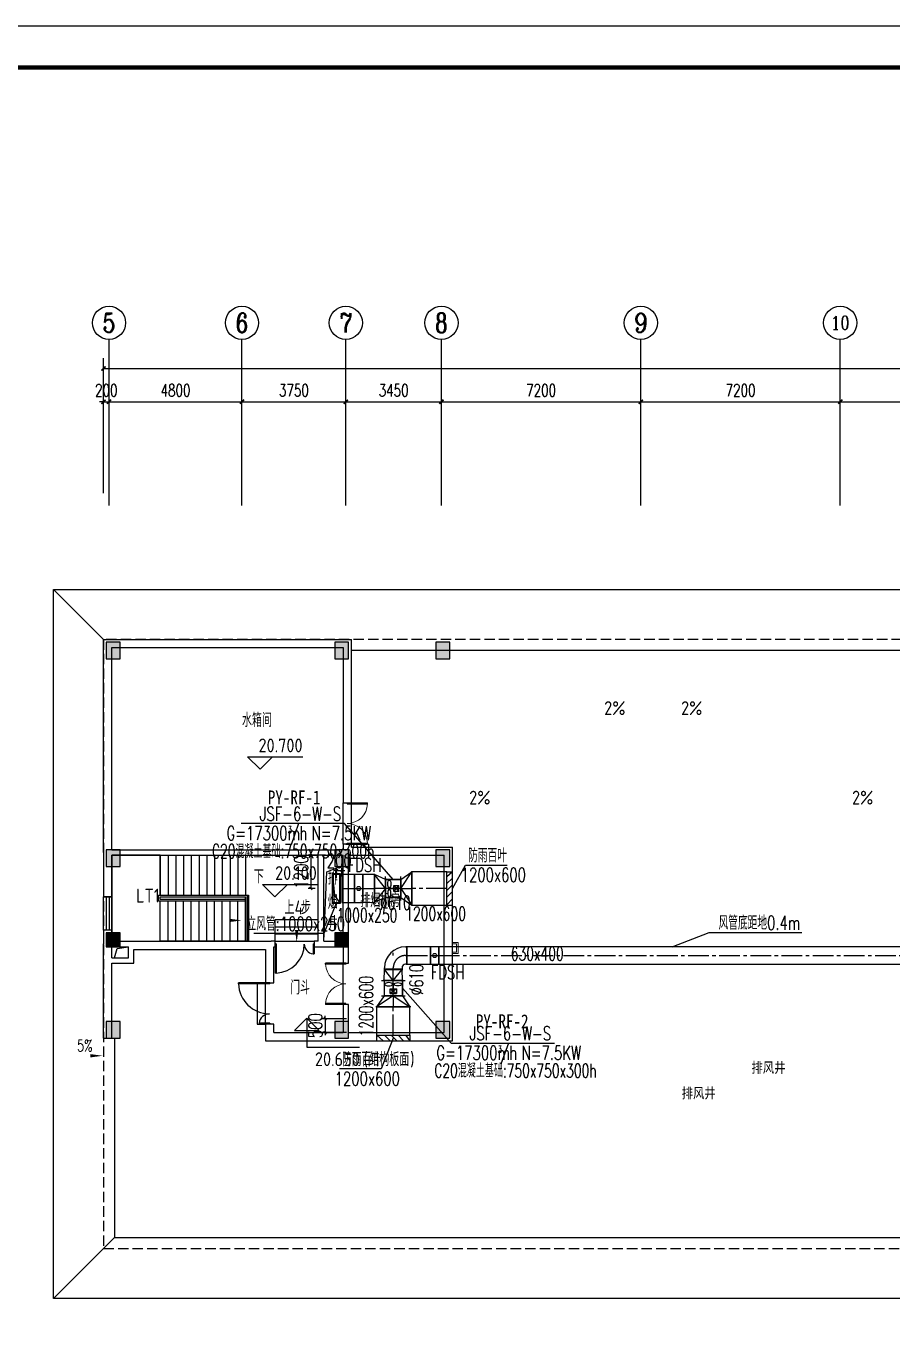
# Model space of a CAD drawing. Extents: x -70335 to 1144202, y 0 to 1100440.
# Drawn here: x -21558 to 9712, y 161647 to 208490 of the extents above; entities that cross this region are included whole.
import ezdxf
from ezdxf.enums import TextEntityAlignment as Align

# ---------------------------------------------------------------- set-up
doc = ezdxf.new("R2010")
doc.units = 0
doc.header["$LTSCALE"] = 1000
doc.linetypes.add('CENTER2', pattern=[1.125, 0.75, -0.125, 0.125, -0.125])
doc.linetypes.add('DASH', pattern=[0.35, 0.25, -0.1])
for name, color, linetype in [('0-标注', 4, 'Continuous'), ('2-房间名称', 7, 'Continuous'), ('3-建筑', 7, 'Continuous'), ('3-淡显', 8, 'Continuous'), ('7-地暖标注', 7, 'Continuous'), ('AXIS_TEXT', 7, 'Continuous'), ('BTTK', 7, 'Continuous'), ('BZ_PY', 6, 'Continuous'), ('DUCT-加压送风中心线', 5, 'CENTER2'), ('DUCT-加压送风法兰', 2, 'Continuous'), ('DUCT-加压送风管', 1, 'Continuous'), ('DUCT-加压送风管立管', 1, 'Continuous'), ('DUCT-加压送风管端线', 2, 'Continuous'), ('DUCT-加压送风阀门', 7, 'Continuous'), ('DUCT-排烟标注', 3, 'Continuous'), ('DUCT-排烟管', 1, 'Continuous'), ('DUCT-排烟阀门', 7, 'Continuous'), ('DUCT-排风风口', 7, 'Continuous'), ('PUB_TITLE', 4, 'Continuous'), ('改过图层标记', 3, 'Continuous'), ('标注-', 4, 'Continuous')]:
    doc.layers.add(name, color=color, linetype=linetype)
doc.layers.add('3-房间名称', color=42, linetype='Continuous', lineweight=0)
doc.layers.add('3-深度淡显', color=252, linetype='Continuous', lineweight=0)
doc.styles.add('-黑体', font='', dxfattribs={"width": 0.8})
doc.styles.add('_TCH_AXIS', font='COMPLEX', dxfattribs={"bigfont": 'GBCBIG'})
doc.styles.add('_TCH_DIM_T3', font='SIMPLEX', dxfattribs={"width": 0.705882, "bigfont": 'GBCBIG'})
doc.styles.add('A_DIM', font='simplex.shx', dxfattribs={"width": 0.7, "bigfont": 'gbcbig.shx'})
doc.styles.add('COMPLEX', font='COMPLEX')
doc.styles.add('HZ(TK)', font='geniso.shx', dxfattribs={"width": 0.9, "bigfont": 'hztxt.shx'})
doc.styles.get("Standard").update_dxf_attribs({"font": 'gbenor.shx', "bigfont": 'gbcbig.shx'})
doc.styles.add('XP-BZ', font='simplex.shx', dxfattribs={"width": 0.65, "bigfont": 'gbcbig.shx'})
doc.styles.add('设备标注', font='simplex.shx', dxfattribs={"width": 0.7, "bigfont": 'gbcbig.shx'})
doc.styles.get('-黑体').set_extended_font_data('SimHei')
doc.dimstyles.new('_TCH_ARCH&&150', dxfattribs={"dimtxt": 446.25, "dimasz": 150, "dimexe": 375, "dimexo": 450, "dimgap": 189.375, "dimtad": 1, "dimdec": 0, "dimzin": 0, "dimdsep": 46, "dimtxsty": '_TCH_DIM_T3', "dimblk": 'ARCHTICK', "dimcen": 0.09, "dimclrt": 7, "dimazin": 2, "dimtfac": 1, "dimtdec": 0, "dimtix": 1, "dimtmove": 2, "dimatfit": 3, "dimfxl": 1, "dimtolj": 1, "dimtzin": 0, "dimarcsym": 0})
doc.dimstyles.new('sm150', dxfattribs={"dimtxt": 500, "dimasz": 100, "dimexe": 100, "dimexo": 75, "dimgap": 100, "dimtad": 1, "dimdec": 0, "dimrnd": 10, "dimzin": 0, "dimdsep": 46, "dimtxsty": '设备标注', "dimblk": 'ARCHTICK', "dimcen": 0.09, "dimclrd": 4, "dimclre": 4, "dimclrt": 4, "dimadec": 0, "dimazin": 0, "dimtfac": 1, "dimtdec": 0, "dimtix": 1, "dimtmove": 2, "dimatfit": 3, "dimldrblk": 'ARCHTICK', "dimfxl": 800, "dimfxlon": 1, "dimtolj": 1, "dimtzin": 0, "dimarcsym": 0})

# ---------------------------------------------------------------- blocks, each defined once
blk = doc.blocks.new('_ArchTick')
at = {"color": 0, "linetype": 'ByBlock', "const_width": 0.4}
blk.add_lwpolyline([(-0.5, -0.5), (0.5, 0.5)], dxfattribs=at)
blk = doc.blocks.new('*D79')
at = {"layer": '0-标注', "color": 4, "lineweight": -2, "transparency": 16777216}
for p, q in [((-10348, 177715), (-10348, 178089)), ((-10148, 177768), (-10148, 178089)), ((-10348, 177989), (-10448, 177989)), ((-10348, 177989), (-10148, 177989)), ((-10148, 177989), (-10048, 177989))]:
    blk.add_line(p, q, dxfattribs=at)
at = {"layer": 'Defpoints', "color": 0, "transparency": 16777216}
for p in [(-10348, 177640), (-10148, 177989), (-10148, 177693)]:
    blk.add_point(p, dxfattribs=at)
at = {"layer": '0-标注', "color": 4, "lineweight": -2, "transparency": 16777216, "xscale": 100, "yscale": 100, "zscale": 100}
blk.add_blockref('_ArchTick', (-10348, 177989), dxfattribs=at)
at = {"layer": '0-标注', "color": 4, "lineweight": -2, "transparency": 16777216, "xscale": 100, "yscale": 100, "zscale": 100, "rotation": 180}
blk.add_blockref('_ArchTick', (-10148, 177989), dxfattribs=at)
at = {"layer": '0-标注', "color": 4, "transparency": 16777216, "insert": (-10248, 178339), "char_height": 500, "attachment_point": 5, "style": '设备标注'}
blk.add_mtext('\\A1;200', dxfattribs=at)
blk = doc.blocks.new('*D89')
at = {"layer": '0-标注', "color": 4, "lineweight": -2, "transparency": 16777216}
for p, q in [((-10744, 178538), (-11370, 178538)), ((-11270, 178538), (-11270, 177340)), ((-11112, 177340), (-11370, 177340))]:
    blk.add_line(p, q, dxfattribs=at)
at = {"layer": 'Defpoints', "color": 0, "transparency": 16777216}
for p in [(-10669, 178538), (-11270, 177340), (-10473, 177340, 3000)]:
    blk.add_point(p, dxfattribs=at)
at = {"layer": '0-标注', "color": 4, "lineweight": -2, "transparency": 16777216, "xscale": 100, "yscale": 100, "zscale": 100}
for p, rotation in [((-11270, 178538), 90), ((-11270, 177340), 270)]:
    blk.add_blockref('_ArchTick', p, dxfattribs=dict(at, rotation=rotation))
at = {"layer": '0-标注', "color": 4, "transparency": 16777216, "insert": (-11620, 177939), "char_height": 500, "attachment_point": 5, "rotation": 90, "style": '设备标注'}
blk.add_mtext('\\A1;1200', dxfattribs=at)
blk = doc.blocks.new('*D91')
at = {"layer": '0-标注', "color": 4, "lineweight": -2, "transparency": 16777216}
for p, q in [((-9983, 172638), (-10858, 172638)), ((-10758, 172638), (-10758, 172738)), ((-10758, 172638), (-10758, 172138)), ((-9983, 172138), (-10858, 172138)), ((-10758, 172138), (-10758, 172038))]:
    blk.add_line(p, q, dxfattribs=at)
at = {"layer": 'Defpoints', "color": 0, "transparency": 16777216}
for p in [(-9908, 172638), (-10758, 172138), (-9908, 172138)]:
    blk.add_point(p, dxfattribs=at)
at = {"layer": '0-标注', "color": 4, "lineweight": -2, "transparency": 16777216, "xscale": 100, "yscale": 100, "zscale": 100}
for p, rotation in [((-10758, 172638), 270), ((-10758, 172138), 90)]:
    blk.add_blockref('_ArchTick', p, dxfattribs=dict(at, rotation=rotation))
at = {"layer": '0-标注', "color": 4, "transparency": 16777216, "insert": (-11108, 172388), "char_height": 500, "attachment_point": 5, "rotation": 90, "style": '设备标注'}
blk.add_mtext('\\A1;500', dxfattribs=at)
blk = doc.blocks.new('vhtemplate_2019年新竖式图框_A1_1_2', base_point=(-420.5, 0))
at = {"layer": 'PUB_TITLE', "color": 7}
blk.add_lwpolyline([(-420.5, 594), (841, 594), (841, 0), (-420.5, 0)], close=True, dxfattribs=at)
at = {"layer": 'PUB_TITLE', "const_width": 1}
blk.add_lwpolyline([(-395.5, 10), (831, 10), (831, 584), (-395.5, 584)], close=True, dxfattribs=at)
at = {"layer": 'BTTK', "color": 4, "style": 'HZ(TK)', "width": 0.9}
for tag, p in [('合作单位', (796, 511.5)), ('建设单位', (796, 209.5)), ('工程名称', (796, 176.5)), ('子项名称', (806, 160)), ('图纸名称', (796, 141))]:
    blk.add_attdef(tag, text='', height=3.5, dxfattribs=at).set_placement(p, align=Align.MIDDLE_CENTER)
for tag, p in [('注册证书号', (808.5, 279)), ('注册印章号', (808.5, 271)), ('设计号', (806, 193)), ('图别', (789.75, 34)), ('图号', (822.25, 34)), ('版本号', (789.75, 26)), ('日期', (822.25, 26))]:
    blk.add_attdef(tag, text='', height=3.5, dxfattribs=at).set_placement(p, align=Align.MIDDLE)
blk = doc.blocks.new('$DorLib2D$00000002')
for p, q in [((-0.5, 0), (-0.5, 0.4875)), ((-0.475, 0.4875), (-0.5, 0.4875)), ((-0.475, 0), (-0.475, 0.4875)), ((0.475, 0), (0.475, 0.4875)), ((0.475, 0.4875), (0.5, 0.4875)), ((0.5, 0), (0.5, 0.4875)), ((-0.5, 0), (-0.475, 0)), ((0.5, 0), (0.475, 0))]:
    blk.add_line(p, q)
at = {"lineweight": 13}
for centre, start, end in [((-0.4875, 0), 0, 88.53072), ((0.4875, 0), 91.46928, 180)]:
    blk.add_arc(centre, 0.4875, start, end, dxfattribs=at)
blk = doc.blocks.new('$DorLib2D$00000225')
at = {"color": 0}
for p, q in [((0.475, -0.001), (0.475, 0.752)), ((0.475, 0.752), (0.5, 0.752)), ((0.5, -0.001), (0.5, 0.752)), ((-0.5, 0), (-0.5, 0.252)), ((-0.475, 0.252), (-0.5, 0.252)), ((-0.475, 0), (-0.475, 0.252)), ((-0.475, 0), (-0.5, 0)), ((0.475, -0.001), (0.5, -0.001))]:
    blk.add_line(p, q, dxfattribs=at)
for centre, radius, start, end in [((0.505, -0.002), 0.755, 92.2493, 179.7238), ((-0.501, 0.003), 0.251, 359.7899, 84.0974)]:
    blk.add_arc(centre, radius, start, end, dxfattribs=at)
blk = doc.blocks.new('*D2718')
at = {"layer": '3-建筑', "color": 0, "lineweight": -2, "transparency": 16777216}
for p, q in [((-18758, 194918), (-18908, 194918)), ((-18758, 191618), (-18758, 195293)), ((-18758, 194918), (-18558, 194918)), ((-18558, 191618), (-18558, 195293)), ((-18558, 194918), (-18408, 194918))]:
    blk.add_line(p, q, dxfattribs=at)
at = {"layer": 'Defpoints', "color": 0, "transparency": 16777216}
for p in [(-18558, 194918), (-18758, 191168), (-18558, 191168)]:
    blk.add_point(p, dxfattribs=at)
at = {"layer": '3-建筑', "color": 0, "lineweight": -2, "transparency": 16777216, "xscale": 150, "yscale": 150, "zscale": 150}
blk.add_blockref('_ArchTick', (-18758, 194918), dxfattribs=at)
at = {"layer": '3-建筑', "color": 0, "lineweight": -2, "transparency": 16777216, "xscale": 150, "yscale": 150, "zscale": 150, "rotation": 180}
blk.add_blockref('_ArchTick', (-18558, 194918), dxfattribs=at)
at = {"layer": '3-建筑', "color": 7, "transparency": 16777216, "insert": (-18658, 195331), "char_height": 446.2, "attachment_point": 5, "style": '_TCH_DIM_T3'}
blk.add_mtext('\\A1;200', dxfattribs=at)
blk = doc.blocks.new('*D2719')
at = {"layer": '3-建筑', "color": 0, "lineweight": -2, "transparency": 16777216}
for p, q in [((-18558, 191618), (-18558, 195293)), ((-18558, 194918), (-13758, 194918)), ((-13758, 191618), (-13758, 195293))]:
    blk.add_line(p, q, dxfattribs=at)
at = {"layer": 'Defpoints', "color": 0, "transparency": 16777216}
for p in [(-13758, 194918), (-18558, 191168), (-13758, 191168)]:
    blk.add_point(p, dxfattribs=at)
at = {"layer": '3-建筑', "color": 0, "lineweight": -2, "transparency": 16777216, "xscale": 150, "yscale": 150, "zscale": 150, "rotation": 180}
blk.add_blockref('_ArchTick', (-18558, 194918), dxfattribs=at)
at = {"layer": '3-建筑', "color": 0, "lineweight": -2, "transparency": 16777216, "xscale": 150, "yscale": 150, "zscale": 150}
blk.add_blockref('_ArchTick', (-13758, 194918), dxfattribs=at)
at = {"layer": '3-建筑', "color": 7, "transparency": 16777216, "insert": (-16158, 195331), "char_height": 446.2, "attachment_point": 5, "style": '_TCH_DIM_T3'}
blk.add_mtext('\\A1;4800', dxfattribs=at)
blk = doc.blocks.new('*D2720')
at = {"layer": '3-建筑', "color": 0, "lineweight": -2, "transparency": 16777216}
for p, q in [((-13758, 191618), (-13758, 195293)), ((-13758, 194918), (-10008, 194918)), ((-10008, 191618), (-10008, 195293))]:
    blk.add_line(p, q, dxfattribs=at)
at = {"layer": 'Defpoints', "color": 0, "transparency": 16777216}
for p in [(-10008, 194918), (-13758, 191168), (-10008, 191168)]:
    blk.add_point(p, dxfattribs=at)
at = {"layer": '3-建筑', "color": 0, "lineweight": -2, "transparency": 16777216, "xscale": 150, "yscale": 150, "zscale": 150, "rotation": 180}
blk.add_blockref('_ArchTick', (-13758, 194918), dxfattribs=at)
at = {"layer": '3-建筑', "color": 0, "lineweight": -2, "transparency": 16777216, "xscale": 150, "yscale": 150, "zscale": 150}
blk.add_blockref('_ArchTick', (-10008, 194918), dxfattribs=at)
at = {"layer": '3-建筑', "color": 7, "transparency": 16777216, "insert": (-11883, 195331), "char_height": 446.2, "attachment_point": 5, "style": '_TCH_DIM_T3'}
blk.add_mtext('\\A1;3750', dxfattribs=at)
blk = doc.blocks.new('*D2721')
at = {"layer": '3-建筑', "color": 0, "lineweight": -2, "transparency": 16777216}
for p, q in [((-10008, 191618), (-10008, 195293)), ((-10008, 194918), (-6558, 194918)), ((-6558, 191618), (-6558, 195293))]:
    blk.add_line(p, q, dxfattribs=at)
at = {"layer": 'Defpoints', "color": 0, "transparency": 16777216}
for p in [(-6558, 194918), (-10008, 191168), (-6558, 191168)]:
    blk.add_point(p, dxfattribs=at)
at = {"layer": '3-建筑', "color": 0, "lineweight": -2, "transparency": 16777216, "xscale": 150, "yscale": 150, "zscale": 150, "rotation": 180}
blk.add_blockref('_ArchTick', (-10008, 194918), dxfattribs=at)
at = {"layer": '3-建筑', "color": 0, "lineweight": -2, "transparency": 16777216, "xscale": 150, "yscale": 150, "zscale": 150}
blk.add_blockref('_ArchTick', (-6558, 194918), dxfattribs=at)
at = {"layer": '3-建筑', "color": 7, "transparency": 16777216, "insert": (-8283, 195331), "char_height": 446.2, "attachment_point": 5, "style": '_TCH_DIM_T3'}
blk.add_mtext('\\A1;3450', dxfattribs=at)
blk = doc.blocks.new('*D2722')
at = {"layer": '3-建筑', "color": 0, "lineweight": -2, "transparency": 16777216}
for p, q in [((-6558, 191618), (-6558, 195293)), ((-6558, 194918), (642, 194918)), ((642, 191618), (642, 195293))]:
    blk.add_line(p, q, dxfattribs=at)
at = {"layer": 'Defpoints', "color": 0, "transparency": 16777216}
for p in [(642, 194918), (-6558, 191168), (642, 191168)]:
    blk.add_point(p, dxfattribs=at)
at = {"layer": '3-建筑', "color": 0, "lineweight": -2, "transparency": 16777216, "xscale": 150, "yscale": 150, "zscale": 150, "rotation": 180}
blk.add_blockref('_ArchTick', (-6558, 194918), dxfattribs=at)
at = {"layer": '3-建筑', "color": 0, "lineweight": -2, "transparency": 16777216, "xscale": 150, "yscale": 150, "zscale": 150}
blk.add_blockref('_ArchTick', (642, 194918), dxfattribs=at)
at = {"layer": '3-建筑', "color": 7, "transparency": 16777216, "insert": (-2958, 195331), "char_height": 446.2, "attachment_point": 5, "style": '_TCH_DIM_T3'}
blk.add_mtext('\\A1;7200', dxfattribs=at)
blk = doc.blocks.new('*D2723')
at = {"layer": '3-建筑', "color": 0, "lineweight": -2, "transparency": 16777216}
for p, q in [((642, 191618), (642, 195293)), ((642, 194918), (7842, 194918)), ((7842, 191618), (7842, 195293))]:
    blk.add_line(p, q, dxfattribs=at)
at = {"layer": 'Defpoints', "color": 0, "transparency": 16777216}
for p in [(7842, 194918), (642, 191168), (7842, 191168)]:
    blk.add_point(p, dxfattribs=at)
at = {"layer": '3-建筑', "color": 0, "lineweight": -2, "transparency": 16777216, "xscale": 150, "yscale": 150, "zscale": 150, "rotation": 180}
blk.add_blockref('_ArchTick', (642, 194918), dxfattribs=at)
at = {"layer": '3-建筑', "color": 0, "lineweight": -2, "transparency": 16777216, "xscale": 150, "yscale": 150, "zscale": 150}
blk.add_blockref('_ArchTick', (7842, 194918), dxfattribs=at)
at = {"layer": '3-建筑', "color": 7, "transparency": 16777216, "insert": (4242, 195331), "char_height": 446.2, "attachment_point": 5, "style": '_TCH_DIM_T3'}
blk.add_mtext('\\A1;7200', dxfattribs=at)
blk = doc.blocks.new('*D2724')
at = {"layer": '3-建筑', "color": 0, "lineweight": -2, "transparency": 16777216}
for p, q in [((7842, 191618), (7842, 195293)), ((7842, 194918), (15042, 194918)), ((15042, 191618), (15042, 195293))]:
    blk.add_line(p, q, dxfattribs=at)
at = {"layer": 'Defpoints', "color": 0, "transparency": 16777216}
for p in [(15042, 194918), (7842, 191168), (15042, 191168)]:
    blk.add_point(p, dxfattribs=at)
at = {"layer": '3-建筑', "color": 0, "lineweight": -2, "transparency": 16777216, "xscale": 150, "yscale": 150, "zscale": 150, "rotation": 180}
blk.add_blockref('_ArchTick', (7842, 194918), dxfattribs=at)
at = {"layer": '3-建筑', "color": 0, "lineweight": -2, "transparency": 16777216, "xscale": 150, "yscale": 150, "zscale": 150}
blk.add_blockref('_ArchTick', (15042, 194918), dxfattribs=at)
at = {"layer": '3-建筑', "color": 7, "transparency": 16777216, "insert": (11442, 195331), "char_height": 446.2, "attachment_point": 5, "style": '_TCH_DIM_T3'}
blk.add_mtext('\\A1;7200', dxfattribs=at)
blk = doc.blocks.new('*D2733')
at = {"layer": '3-建筑', "color": 0, "lineweight": -2, "transparency": 16777216}
for p, q in [((-18758, 191618), (-18758, 196493)), ((57842, 191618), (57842, 196493)), ((-18758, 196118), (57842, 196118))]:
    blk.add_line(p, q, dxfattribs=at)
at = {"layer": 'Defpoints', "color": 0, "transparency": 16777216}
for p in [(57842, 196118), (-18758, 191168), (57842, 191168)]:
    blk.add_point(p, dxfattribs=at)
at = {"layer": '3-建筑', "color": 0, "lineweight": -2, "transparency": 16777216, "xscale": 150, "yscale": 150, "zscale": 150, "rotation": 180}
blk.add_blockref('_ArchTick', (-18758, 196118), dxfattribs=at)
at = {"layer": '3-建筑', "color": 0, "lineweight": -2, "transparency": 16777216, "xscale": 150, "yscale": 150, "zscale": 150}
blk.add_blockref('_ArchTick', (57842, 196118), dxfattribs=at)
at = {"layer": '3-建筑', "color": 7, "transparency": 16777216, "insert": (19542, 196531), "char_height": 446.2, "attachment_point": 5, "style": '_TCH_DIM_T3'}
blk.add_mtext('\\A1;76600', dxfattribs=at)
blk = doc.blocks.new('_AXISO')
blk.add_circle((0, 0), 0.5)
at = {"layer": 'AXIS_TEXT', "style": 'COMPLEX', "width": 1.041667}
blk.add_attdef('A', text='', height=0.56, dxfattribs=at).set_placement((-0.25, -0.28), (0.25, -0.28), align=Align.FIT)
blk = doc.blocks.new('$TCHSYS$WIN2D')
for p, q in [((-0.5, 0.5), (0.5, 0.5)), ((-0.5, 0.5), (-0.5, -0.5)), ((0.5, 0.5), (0.5, -0.5)), ((0.5, 0.167), (-0.5, 0.167)), ((0.5, -0.167), (-0.5, -0.167)), ((-0.5, -0.5), (0.5, -0.5))]:
    blk.add_line(p, q)
blk = doc.blocks.new('00000593Cent')
at = {"lineweight": -2}
blk.add_line((-218.75, 0), (218.75, 0), dxfattribs=at)
at = {"color": 0, "linetype": 'ByBlock', "lineweight": -2}
blk.add_circle((0, 0), 125, dxfattribs=at)
blk = doc.blocks.new('00000593Body')
at = {"color": 0, "linetype": 'ByBlock', "lineweight": -2}
for p, q in [((250, 500), (-250, 500)), ((-250, -500), (-250, 500)), ((250, -500), (250, 500)), ((-250, -500), (250, -500))]:
    blk.add_line(p, q, dxfattribs=at)
blk = doc.blocks.new('$风口$00000150')
for p, q in [((0, 300), (0, -300)), ((0, 300), (200, 300)), ((0, 295), (200, 184)), ((200, 450), (200, -450)), ((0, 159), (200, 55)), ((0, 36), (200, -65)), ((0, -88), (200, -184)), ((0, -218), (193, -300)), ((0, -300), (200, -300))]:
    blk.add_line(p, q)

msp = doc.modelspace()

# ---------------------------------------------------------------- hatches: boundary and pattern name
at = {"layer": '3-淡显'}
h = msp.add_hatch(color=256, dxfattribs=at)
h.dxf.hatch_style = 1
h.paths.add_polyline_path([(-18658.3, 186237.7), (-18658.3, 185637.7), (-18158.3, 185637.7), (-18158.3, 186237.7)])
h = msp.add_hatch(color=256, dxfattribs=at)
h.dxf.hatch_style = 1
h.paths.add_polyline_path([(-9908.3, 186237.7), (-10408.3, 186237.7), (-10408.3, 185637.7), (-9908.3, 185637.7)])
h = msp.add_hatch(color=256, dxfattribs=at)
h.dxf.hatch_style = 1
h.paths.add_polyline_path([(-6258.3, 186237.7), (-6758.3, 186237.7), (-6758.3, 185637.7), (-6258.3, 185637.7)])
h = msp.add_hatch(color=256, dxfattribs=at)
h.dxf.hatch_style = 1
h.paths.add_polyline_path([(-18158.3, 178737.7), (-18658.3, 178737.7), (-18658.3, 178137.7), (-18158.3, 178137.7)])
h = msp.add_hatch(color=256, dxfattribs=at)
h.dxf.hatch_style = 1
h.paths.add_polyline_path([(-9908.3, 178737.7), (-10408.3, 178737.7), (-10408.3, 178137.7), (-9908.3, 178137.7)])
h = msp.add_hatch(color=256, dxfattribs=at)
h.dxf.hatch_style = 1
h.paths.add_polyline_path([(-6258.3, 178737.7), (-6758.3, 178737.7), (-6758.3, 178137.7), (-6258.3, 178137.7)])
h = msp.add_hatch(color=256, dxfattribs=at)
h.dxf.hatch_style = 1
h.paths.add_polyline_path([(-18158.3, 175737.7), (-18658.3, 175737.7), (-18658.3, 175237.7), (-18158.3, 175237.7)])
h = msp.add_hatch(color=256, dxfattribs=at)
h.dxf.hatch_style = 1
h.paths.add_polyline_path([(-9908.3, 175737.7), (-10408.3, 175737.7), (-10408.3, 175237.7), (-9908.3, 175237.7)])
h = msp.add_hatch(color=256, dxfattribs=at)
h.dxf.hatch_style = 1
h.paths.add_polyline_path([(-18158.3, 172537.7), (-18658.3, 172537.7), (-18658.3, 171937.7), (-18158.3, 171937.7)])
h = msp.add_hatch(color=256, dxfattribs=at)
h.dxf.hatch_style = 1
h.paths.add_polyline_path([(-9908.3, 172537.7), (-10408.3, 172537.7), (-10408.3, 171937.7), (-9908.3, 171937.7)])
h = msp.add_hatch(color=256, dxfattribs=at)
h.dxf.hatch_style = 1
h.paths.add_polyline_path([(-6258.3, 171937.7), (-6258.3, 172537.7), (-6758.3, 172537.7), (-6758.3, 171937.7)])

# ---------------------------------------------------------------- linework, layer by layer
at = {"layer": '2-房间名称'}
for p, q in [((-13107.3, 181649.4), (-13557.3, 182099.4)), ((-13557.3, 182099.4), (-11556.8, 182099.4)), ((-13107.3, 181649.4), (-12657.3, 182099.4)), ((-12567.8, 177039.8), (-13017.8, 177489.8)), ((-13017.8, 177489.8), (-11017.4, 177489.8)), ((-12567.8, 177039.8), (-12117.8, 177489.8)), ((-11417.5, 172656.5), (-11867.5, 172206.5)), ((-11417.5, 172656.5), (-10967.5, 172206.5)), ((-11417.5, 172656.5), (-11417.5, 171606.5)), ((-11867.5, 172206.5), (-10967.5, 172206.5)), ((-11417.5, 171606.5), (-9520, 171606.5))]:
    msp.add_line(p, q, dxfattribs=at)
at = {"layer": '3-建筑'}
for p, q in [((-18558.3, 191168.4), (-18558.3, 197168.4)), ((-13758.3, 191168.4), (-13758.3, 197168.4)), ((-10008.3, 191168.4), (-10008.3, 197168.4)), ((-6558.3, 191168.4), (-6558.3, 197168.4)), ((641.7, 191168.4), (641.7, 197168.4)), ((7841.7, 191168.4), (7841.7, 197168.4)), ((-20558.3, 188137.7), (-18758.3, 186337.7)), ((-18758.3, 186337.7), (-9808.3, 186337.7)), ((-18758.3, 178637.7), (-18758.3, 186337.7)), ((-18458.3, 186037.7), (-10108.3, 186037.7)), ((-18458.3, 178737.7), (-18458.3, 186037.7)), ((-10108.3, 186037.7), (-10108.3, 180437.7)), ((-9808.3, 180437.7), (-9808.3, 186337.7)), ((-10108.3, 180437.7), (-9808.3, 180437.7)), ((-10108.3, 178937.7), (-10108.3, 180437.7)), ((-9808.3, 178937.7), (-9808.3, 180437.7)), ((-18758.3, 178637.7), (-18758.3, 177037.7)), ((-18458.3, 178737.7), (-10908.3, 178737.7)), ((-18458.3, 177037.7), (-18458.3, 178537.7)), ((-18458.3, 178537.7), (-11008.3, 178537.7)), ((-11008.3, 175437.7), (-11008.3, 178537.7)), ((-10908.3, 178737.7), (-10208.3, 178737.7)), ((-10808.3, 178537.7), (-10108.3, 178537.7)), ((-10808.3, 175437.7), (-10808.3, 178537.7)), ((-9808.3, 178937.7), (-10108.3, 178937.7)), ((-10108.3, 178937.7), (-10108.3, 178737.7)), ((-10012.2, 178710.2), (-10108.3, 178737.7)), ((-10108.3, 175437.7), (-10108.3, 178537.7)), ((-9998.4, 178708.3), (-10012.2, 178710.2)), ((-9908.3, 178637.7), (-9908.3, 178537.7)), ((-9908.3, 175337.7), (-9908.3, 178637.7)), ((-9908.3, 178537.7), (-6458.3, 178537.7)), ((-9808.3, 178837.7), (-9808.3, 178937.7)), ((-9808.3, 178837.7), (-6158.3, 178837.7)), ((-6458.3, 172137.7), (-6458.3, 178537.7)), ((-6158.3, 171837.7), (-6158.3, 178837.7)), ((-18758.3, 177037.7), (-18458.3, 177037.7)), ((-18458.3, 175837.7), (-18758.3, 175837.7)), ((-18758.3, 175837.7), (-18758.3, 175337.7)), ((-18458.3, 175437.7), (-18458.3, 175837.7)), ((-18758.3, 174737.7), (-18758.3, 175337.7)), ((-18458.3, 175437.7), (-17758.3, 175437.7)), ((-18458.3, 174837.7), (-18458.3, 175237.7)), ((-18458.3, 175237.7), (-17858.3, 175237.7)), ((-17858.3, 174837.7), (-17858.3, 175237.7)), ((-17758.3, 175437.7), (-12708.3, 175437.7)), ((-12558.3, 175437.7), (-12708.3, 175437.7)), ((-12608.3, 175237.7), (-12558.3, 175237.7)), ((-12608.3, 173937.7), (-12608.3, 175237.7)), ((-12558.3, 175237.7), (-12558.3, 175437.7)), ((-12558.3, 175437.7), (-11158.3, 175437.7)), ((-11008.3, 175437.7), (-11158.3, 175437.7)), ((-11158.3, 175437.7), (-11158.3, 175237.7)), ((-11158.3, 175237.7), (-10908.3, 175237.7)), ((-10908.3, 175237.7), (-10108.3, 175237.7)), ((-10808.3, 175437.7), (-10108.3, 175437.7)), ((-10108.3, 175237.7), (-10108.3, 174645.9)), ((-9908.3, 174645.9), (-9908.3, 175337.7)), ((-18758.3, 171937.7), (-18758.3, 174737.7)), ((-18458.3, 174837.7), (-17858.3, 174837.7)), ((-17658.3, 174637.7), (-17658.3, 175137.7)), ((-17658.3, 175137.7), (-12908.3, 175137.7)), ((-12908.3, 175137.7), (-12908.3, 173937.7)), ((-18458.3, 171937.7), (-18458.3, 174637.7)), ((-18458.3, 174637.7), (-17658.3, 174637.7)), ((-10108.3, 174645.9), (-9908.3, 174645.9)), ((-10108.3, 173145.9), (-10108.3, 174645.9)), ((-12908.3, 172437.7), (-12908.3, 173937.7)), ((-12908.3, 173937.7), (-12608.3, 173937.7)), ((-9908.3, 173145.9), (-10108.3, 173145.9)), ((-10108.3, 173145.9), (-10108.3, 172137.7)), ((-9908.3, 172137.7), (-9908.3, 173145.9)), ((-12608.3, 172437.7), (-12908.3, 172437.7)), ((-12908.3, 172437.7), (-12908.3, 171837.7)), ((-12608.3, 172137.7), (-12608.3, 172437.7)), ((-18758.3, 171937.7), (-18458.3, 171937.7)), ((-12608.3, 172137.7), (-10108.3, 172137.7)), ((-9908.3, 172137.7), (-6458.3, 172137.7)), ((-12908.3, 171837.7), (-10008.3, 171837.7)), ((-10008.3, 171837.7), (-6158.3, 171837.7)), ((-20558.3, 162537.7), (-18358.3, 164737.7))]:
    msp.add_line(p, q, dxfattribs=at)
at = {"layer": '3-建筑', "color": 3}
for p, q in [((-16708.3, 178537.7), (-18458.3, 178537.7)), ((-18458.3, 178537.7), (-18458.3, 175437.7)), ((-16708.3, 178537.7), (-13628.3, 178537.7)), ((-16708.3, 178537.7), (-16708.3, 177097.7)), ((-16708.3, 177097.7), (-16708.3, 178537.7)), ((-16428.3, 178537.7), (-16428.3, 177097.7)), ((-16148.3, 178537.7), (-16148.3, 177097.7)), ((-15868.3, 178537.7), (-15868.3, 177097.7)), ((-15588.3, 178537.7), (-15588.3, 177097.7)), ((-15308.3, 178537.7), (-15308.3, 177097.7)), ((-15028.3, 178537.7), (-15028.3, 177097.7)), ((-14748.3, 178537.7), (-14748.3, 177097.7)), ((-14468.3, 178537.7), (-14468.3, 177097.7)), ((-14188.3, 178537.7), (-14188.3, 177097.7)), ((-13908.3, 178537.7), (-13908.3, 177097.7)), ((-13628.3, 178537.7), (-13628.3, 177097.7)), ((-16768.3, 176877.7), (-16768.3, 177097.7)), ((-16768.3, 177097.7), (-13568.3, 177097.7)), ((-13568.3, 177097.7), (-13568.3, 175437.7)), ((-13628.3, 176877.7), (-16768.3, 176877.7)), ((-16708.3, 177037.7), (-13628.3, 177037.7)), ((-16708.3, 176937.7), (-16708.3, 177037.7)), ((-16708.3, 177037.7), (-13628.3, 177037.7)), ((-16708.3, 176937.7), (-16708.3, 177037.7)), ((-13628.3, 176937.7), (-16708.3, 176937.7)), ((-13628.3, 176937.7), (-16708.3, 176937.7)), ((-16708.3, 175437.7), (-16708.3, 176877.7)), ((-16708.3, 175437.7), (-16708.3, 176877.7)), ((-16428.3, 175437.7), (-16428.3, 176877.7)), ((-16148.3, 175437.7), (-16148.3, 176877.7)), ((-15868.3, 175437.7), (-15868.3, 176877.7)), ((-15588.3, 175437.7), (-15588.3, 176877.7)), ((-15308.3, 175437.7), (-15308.3, 176877.7)), ((-15028.3, 175437.7), (-15028.3, 176877.7)), ((-14748.3, 175437.7), (-14748.3, 176877.7)), ((-14468.3, 175437.7), (-14468.3, 176877.7)), ((-14188.3, 175437.7), (-14188.3, 176877.7)), ((-13908.3, 175437.7), (-13908.3, 176877.7)), ((-13628.3, 177037.7), (-13628.3, 175437.7)), ((-13628.3, 176937.7), (-13628.3, 177037.7)), ((-13628.3, 176877.7), (-13628.3, 176937.7)), ((-13628.3, 176877.7), (-13628.3, 176937.7)), ((-13628.3, 175437.7), (-13628.3, 176877.7)), ((-18458.3, 175437.7), (-16708.3, 175437.7)), ((-13628.3, 175437.7), (-16708.3, 175437.7)), ((-13568.3, 175437.7), (-13628.3, 175437.7))]:
    msp.add_line(p, q, dxfattribs=at)
at = {"layer": '3-建筑'}
msp.add_lwpolyline([(-20558.3, 188137.7), (59641.7, 188137.7), (59641.7, 162537.7), (-20558.3, 162537.7)], close=True, dxfattribs=at)
at = {"layer": '3-建筑', "linetype": 'DASH', "ltscale": 1.5}
msp.add_lwpolyline([(-18758.3, 164337.7), (57841.7, 164337.7), (57841.7, 186337.7), (-18758.3, 186337.7)], close=True, dxfattribs=at)
at = {"layer": '3-建筑'}
for points in [[(48991.7, 185937.7), (-9808.3, 185937.7)], [(-10808.3, 175437.7), (-10700.6, 177941.1), (-10088.1, 178187.7)], [(-18358.3, 174837.7), (-18262.1, 175177.5), (-17858.3, 175237.7)], [(-12908.3, 173937.7), (-13208.3, 173937.7), (-13208.3, 172437.7), (-12908.3, 172437.7)], [(-18358.3, 171937.7), (-18358.3, 164737.7), (57441.7, 164737.7), (57441.7, 172437.7)]]:
    msp.add_lwpolyline(points, dxfattribs=at)
at = {"layer": '3-建筑', "color": 3}
msp.add_lwpolyline([(-13488.3, 177787.7, 0, 0, 0), (-17583.3, 177787.7, 0, 0, 0), (-17583.3, 176187.7, 0, 0, 0), (-13768.3, 176187.7, 0, 120, 0), (-14218.3, 176187.7, 0, 0, 0)], format="xyseb", dxfattribs=at)
at = {"layer": '3-建筑'}
msp.add_lwpolyline([(-11783.3, 176248.7, 0, 0, 0), (-11783.3, 175387.7, 0, 120, 0), (-11783.3, 175837.7, 0, 0, 0)], format="xyseb", dxfattribs=at)
at = {"layer": '3-淡显'}
for p, q in [((-18158.3, 186237.7), (-18658.3, 186237.7)), ((-18658.3, 186237.7), (-18658.3, 185637.7)), ((-18158.3, 185637.7), (-18158.3, 186237.7)), ((-9908.3, 186237.7), (-10408.3, 186237.7)), ((-10408.3, 186237.7), (-10408.3, 185637.7)), ((-9908.3, 185637.7), (-9908.3, 186237.7)), ((-6258.3, 186237.7), (-6758.3, 186237.7)), ((-6758.3, 186237.7), (-6758.3, 185637.7)), ((-6258.3, 185637.7), (-6258.3, 186237.7)), ((-18658.3, 185637.7), (-18158.3, 185637.7)), ((-10408.3, 185637.7), (-9908.3, 185637.7)), ((-6758.3, 185637.7), (-6258.3, 185637.7)), ((-18158.3, 178737.7), (-18658.3, 178737.7)), ((-18658.3, 178737.7), (-18658.3, 178137.7)), ((-18158.3, 178137.7), (-18158.3, 178737.7)), ((-9908.3, 178737.7), (-10408.3, 178737.7)), ((-10408.3, 178737.7), (-10408.3, 178137.7)), ((-9908.3, 178137.7), (-9908.3, 178737.7)), ((-6258.3, 178737.7), (-6758.3, 178737.7)), ((-6758.3, 178737.7), (-6758.3, 178137.7)), ((-6258.3, 178137.7), (-6258.3, 178737.7)), ((-18658.3, 178137.7), (-18158.3, 178137.7)), ((-10408.3, 178137.7), (-9908.3, 178137.7)), ((-6758.3, 178137.7), (-6258.3, 178137.7)), ((-18158.3, 175737.7), (-18658.3, 175737.7)), ((-18658.3, 175737.7), (-18658.3, 175237.7)), ((-18158.3, 175237.7), (-18158.3, 175737.7)), ((-9908.3, 175737.7), (-10408.3, 175737.7)), ((-10408.3, 175737.7), (-10408.3, 175237.7)), ((-9908.3, 175237.7), (-9908.3, 175737.7)), ((-18658.3, 175237.7), (-18158.3, 175237.7)), ((-10408.3, 175237.7), (-9908.3, 175237.7)), ((-18158.3, 172537.7), (-18658.3, 172537.7)), ((-18658.3, 172537.7), (-18658.3, 171937.7)), ((-18158.3, 171937.7), (-18158.3, 172537.7)), ((-9908.3, 172537.7), (-10408.3, 172537.7)), ((-10408.3, 172537.7), (-10408.3, 171937.7)), ((-9908.3, 171937.7), (-9908.3, 172537.7)), ((-6258.3, 172537.7), (-6758.3, 172537.7)), ((-6758.3, 172537.7), (-6758.3, 171937.7)), ((-6258.3, 171937.7), (-6258.3, 172537.7)), ((-18658.3, 171937.7), (-18158.3, 171937.7)), ((-10408.3, 171937.7), (-9908.3, 171937.7)), ((-6758.3, 171937.7), (-6258.3, 171937.7))]:
    msp.add_line(p, q, dxfattribs=at)
for points in [[(-13628.3, 177097.7), (-13528.3, 177097.7), (-13528.3, 175437.7)], [(-12558.3, 175967.7), (-12558.3, 176217.7), (-11008.3, 176217.7)], [(-12558.3, 175707.7), (-12558.3, 175957.7), (-11008.3, 175957.7)], [(-12558.3, 175447.7), (-12558.3, 175697.7), (-11008.3, 175697.7)]]:
    msp.add_lwpolyline(points, dxfattribs=at)
at = {"layer": '3-深度淡显'}
for points in [[(-6158.3, 174988), (-5958.3, 174988), (-5958.3, 175388), (-6158.3, 175388)], [(-6158.3, 175038), (-6008.3, 175038), (-6008.3, 175338), (-6158.3, 175338)]]:
    msp.add_lwpolyline(points, dxfattribs=at)
msp.add_lwpolyline([(-12483.3, 171537.7, 1), (-12483.3, 171537.7, 1)], format="xyb", close=True, dxfattribs=at)
msp.add_lwpolyline([(-20208.9, 171299.5, 0, 0, 0), (-18785.1, 171299.5, 0, 120, 0), (-19235.1, 171299.5, 0, 0, 0)], format="xyseb", dxfattribs=at)
at = {"layer": 'DUCT-加压送风中心线'}
for p, q in [((-10148.4, 177340.3), (-9698.4, 177340.3)), ((-9398, 177340.3), (-8975.7, 177340.4)), ((-8575.5, 177340.4), (-8975.5, 177340.4)), ((-8026.1, 177340.4), (-8575.3, 177340.3)), ((-8025.8, 177340.3), (-7625.8, 177340.3)), ((-6358.3, 177340.3), (-7625, 177340.3)), ((-7855, 174919.4), (-7805, 174919.4)), ((-7804.8, 174919.4), (-6953.8, 174919.4)), ((-6653.4, 174919.4), (12305, 174919.4)), ((-8296, 174428.4), (-8296, 174478.4)), ((-8296, 174428.2), (-8295.9, 174419.4)), ((-8295.9, 174019.2), (-8295.9, 174419.2)), ((-8295.9, 173469.8), (-8296, 174019)), ((-8296, 173469.4), (-8296, 173069.4)), ((-8296, 172037.7), (-8296, 173068.6))]:
    msp.add_line(p, q, dxfattribs=at)
msp.add_arc((-7855, 174478.4), 441, 90, 180, dxfattribs=at)
at = {"layer": 'DUCT-加压送风法兰'}
for p, q in [((-10198.4, 177865.3), (-10498.4, 177865.3)), ((-10498.4, 177865.3), (-10498.4, 176815.3)), ((-10198.4, 176815.3), (-10198.4, 177865.3)), ((-9698.3, 176815.3), (-9698.3, 177865.3)), ((-9398.1, 176815.3), (-9398.2, 177865.3)), ((-8975.6, 176815.4), (-8975.7, 177865.4)), ((-8575.5, 177700.3), (-8575.4, 176980.3)), ((-8025.9, 176980.3), (-8025.9, 177700.3)), ((-7625.7, 177970.3), (-7625.7, 176710.3)), ((-7625.5, 177970.3), (-7625.5, 176710.3)), ((-7625.3, 177970.3), (-7625.3, 176710.3)), ((-7625.1, 177970.3), (-7625.1, 176710.3)), ((-10498.4, 176815.3), (-10198.4, 176815.3)), ((-7804.9, 174579.4), (-7804.9, 175259.4)), ((-6953.7, 174579.4), (-6953.7, 175259.4)), ((-6653.5, 174579.4), (-6653.5, 175259.4)), ((-8641, 174428.2), (-7951, 174428.4)), ((-8640.9, 174419.2), (-7950.9, 174419.4)), ((-7936, 174019.2), (-8656, 174019)), ((-8656, 173469.5), (-7936, 173469.5)), ((-7666, 173069.3), (-8926, 173069.3)), ((-7666, 173069.1), (-8926, 173069.1)), ((-7666, 173068.9), (-8926, 173068.9)), ((-7666, 173068.7), (-8926, 173068.7))]:
    msp.add_line(p, q, dxfattribs=at)
at = {"layer": 'DUCT-加压送风管'}
for p, q in [((-9698.4, 177840.3), (-10148.4, 177840.3)), ((-10148.4, 177840.3), (-10148.4, 176840.3)), ((-9698.4, 176840.3), (-9698.4, 177840.3)), ((-8975.9, 177840.4), (-9398.2, 177840.3)), ((-9398.2, 177840.3), (-9397.9, 176840.3)), ((-8975.6, 176840.4), (-8975.9, 177840.4)), ((-8575.5, 177670.4), (-8975.5, 177840.4)), ((-8575.5, 177340.4), (-8975.5, 177840.4)), ((-8026.2, 177670.4), (-8575.4, 177670.3)), ((-8575.4, 177670.3), (-8575.3, 177010.3)), ((-8026.1, 177010.4), (-8026.2, 177670.4)), ((-8025.8, 177670.3), (-7625.8, 177940.3)), ((-8025.8, 177340.3), (-7625.8, 177940.3)), ((-6358.3, 177940.3), (-7625, 177940.3)), ((-7625, 177940.3), (-7625, 176740.3)), ((-6358.3, 176740.3), (-6358.3, 177940.3)), ((-8575.5, 177340.4), (-8975.5, 176840.4)), ((-8025.8, 177340.3), (-7625.8, 176740.3)), ((-10148.4, 176840.3), (-9698.4, 176840.3)), ((-9397.9, 176840.3), (-8975.6, 176840.4)), ((-8575.5, 177010.4), (-8975.5, 176840.4)), ((-8575.3, 177010.3), (-8026.1, 177010.4)), ((-8025.8, 177010.3), (-7625.8, 176740.3)), ((-7625, 176740.3), (-6358.3, 176740.3)), ((-7855, 175234.4), (-7805, 175234.4)), ((-6953.8, 175234.4), (-7804.8, 175234.4)), ((-7804.8, 175234.4), (-7804.8, 174604.4)), ((-6953.8, 174604.4), (-6953.8, 175234.4)), ((12305, 175234.4), (-6653.4, 175234.4)), ((-6653.4, 175234.4), (-6653.4, 174604.4)), ((-8296, 174919.6), (-8296, 175019.6)), ((-8296, 174919.6), (-8296, 175019.6)), ((-8625.9, 174019.2), (-8610.9, 174419.2)), ((-8611, 174428.4), (-8611, 174478.4)), ((-8611, 174424.1), (-8610.9, 174415.3)), ((-8295.9, 174019.2), (-8610.9, 174419.2)), ((-8295.9, 174019.2), (-7980.9, 174419.2)), ((-7981, 174423.4), (-7981.1, 174432.2)), ((-7981, 174478.4), (-7981, 174428.4)), ((-7965.9, 174019.2), (-7980.9, 174419.2)), ((-7805, 174604.4), (-7855, 174604.4)), ((-7804.8, 174604.4), (-6953.8, 174604.4)), ((-6653.4, 174604.4), (12305, 174604.4)), ((-7966, 174019.1), (-8626, 174018.9)), ((-8626, 174018.9), (-8625.9, 173469.7)), ((-7965.9, 173469.8), (-7966, 174019.1)), ((-8626, 173469.4), (-8896, 173069.4)), ((-8296, 173469.4), (-8896, 173069.4)), ((-8625.9, 173469.7), (-7965.9, 173469.8)), ((-8296, 173469.4), (-7696, 173069.4)), ((-7966, 173469.4), (-7696, 173069.4)), ((-7696, 173068.6), (-8896, 173068.6)), ((-8896, 173068.6), (-8896, 172037.7)), ((-7696, 172037.7), (-7696, 173068.6)), ((-8896, 172037.7), (-7696, 172037.7))]:
    msp.add_line(p, q, dxfattribs=at)
for radius in [756, 126]:
    msp.add_arc((-7855, 174478.4), radius, 90, 180, dxfattribs=at)
at = {"layer": 'DUCT-加压送风管立管'}
for p, q in [((-10223.4, 177840.3), (-10473.4, 177840.3)), ((-10473.4, 177840.3), (-10473.4, 176840.3)), ((-10223.4, 176840.3), (-10223.4, 177840.3)), ((-10473.4, 176840.3), (-10223.4, 176840.3))]:
    msp.add_line(p, q, dxfattribs=at)
at = {"layer": 'DUCT-加压送风管端线'}
for p, q in [((-10410.9, 177090.3), (-10473.4, 177840.3)), ((-9698.2, 177840.3), (-9698.2, 176840.3)), ((-9398.2, 177840.3), (-9398.2, 176840.3)), ((-8975.5, 177840.4), (-8975.5, 176840.4)), ((-8575.5, 177010.4), (-8575.5, 177670.4)), ((-8025.8, 177670.3), (-8025.8, 177010.3)), ((-7625.8, 176740.3), (-7625.8, 177940.3)), ((-10223.4, 176840.3), (-10410.9, 177090.3)), ((-7805, 175234.4), (-7805, 174604.4)), ((-6953.6, 175234.4), (-6953.6, 174604.4)), ((-6653.6, 175234.4), (-6653.6, 174604.4)), ((-7981.1, 174432.2), (-8611, 174424.1)), ((-8611, 174428.4), (-7981, 174428.4)), ((-8610.9, 174415.3), (-7981, 174423.4)), ((-7980.9, 174419.2), (-8610.9, 174419.2)), ((-8625.9, 174019.2), (-7965.9, 174019.2)), ((-7966, 173469.4), (-8626, 173469.4)), ((-8896, 173069.4), (-7696, 173069.4))]:
    msp.add_line(p, q, dxfattribs=at)
at = {"layer": 'DUCT-排烟管'}
for p, q in [((-8025.9, 177015.4, 400), (-8025.9, 177665.4, 400)), ((-8620.9, 173469.6, -2200), (-7970.9, 173469.6, -2200))]:
    msp.add_line(p, q, dxfattribs=at)
at = {"layer": 'DUCT-排烟阀门'}
for p, q in [((-8575.7, 177670.3, 3000), (-8025.9, 177670.3, 3000)), ((-8575.5, 176911.1, 3000), (-8575.5, 177769.6, 3000)), ((-8025.8, 176911.1, 3000), (-8025.8, 177769.6, 3000)), ((-8410.8, 177340.3, 3000), (-8270.6, 177340.1, 6500)), ((-8270.6, 177452.6, 3000), (-8101, 177228.7, 3000)), ((-8270.6, 177228.7, 3000), (-8101, 177452.6, 3000)), ((-8270.6, 177228.7, 6500), (-8270.6, 177452.6, 6500)), ((-8270.6, 177452.6, 6500), (-8101, 177452.6, 6500)), ((-8101, 177228.7, 6500), (-8270.6, 177228.7, 6500)), ((-8101, 177228.7, 3000), (-8101, 177452.6, 3000)), ((-8575.7, 177010.3, 3000), (-8025.9, 177010.3, 3000)), ((-8725.2, 174019.2, 400), (-7866.7, 174019.2, 400)), ((-8626, 174019.3, 400), (-8626, 173469.6, 400)), ((-8296, 173854.5, 400), (-8296.2, 173714.2, 3900)), ((-7966, 174019.3, 400), (-7966, 173469.6, 400)), ((-8725.2, 173469.4, 400), (-7866.7, 173469.4, 400)), ((-8183.7, 173714.2, 400), (-8407.6, 173544.6, 400)), ((-8407.6, 173714.2, 400), (-8183.7, 173544.6, 400)), ((-8407.6, 173544.6, 3900), (-8407.6, 173714.2, 3900)), ((-8407.6, 173714.2, 3900), (-8183.7, 173714.2, 3900)), ((-8407.6, 173544.6, 400), (-8183.7, 173544.6, 400)), ((-8183.7, 173714.2, 3900), (-8183.7, 173544.6, 3900))]:
    msp.add_line(p, q, dxfattribs=at)
for centre in [(-8440.1, 177340.1, 3000), (-8296.2, 173883.7, 400)]:
    msp.add_circle(centre, 29.2, dxfattribs=at)
for centre, major_axis in [((-8440.1, 177504.2, 3000), (0, -135.7)), ((-8132.1, 173883.7, 400), (-135.7, 0))]:
    msp.add_ellipse(centre, major_axis=major_axis, ratio=0.4307628, dxfattribs=at)
at = {"layer": 'DUCT-排烟阀门', "extrusion": (0, 0, -1)}
for centre, major_axis in [((-8440.1, 177174.4, 3000), (0, 135.7)), ((-8461.9, 173883.7, 400), (135.7, 0))]:
    msp.add_ellipse(centre, major_axis=major_axis, ratio=0.4307628, dxfattribs=at)
at = {"layer": '标注-', "color": 2}
for p, q in [((-10058.3, 179687.7), (-13789.5, 179687.7)), ((-8300.8, 177670.3), (-10058.3, 179687.7)), ((-6158.3, 177340.3), (-5685.6, 178182.5)), ((-5685.6, 178182.5), (-4186.1, 178182.5)), ((-10348.4, 176840.3), (-10808.3, 175715.3)), ((-10808.3, 175715.3), (-13328.5, 175715.3)), ((1770.1, 175234.4), (3109, 175750.6)), ((3109, 175750.6), (6450.7, 175750.6)), ((-7966, 173744.4), (-6210.6, 171757.6)), ((-8296, 171938.7), (-8736.4, 170822)), ((-6210.6, 171757.6), (-2479.4, 171757.6)), ((-8736.4, 170822), (-10236, 170822))]:
    msp.add_line(p, q, dxfattribs=at)

# ---------------------------------------------------------------- block references
at = {"layer": '3-建筑'}
ref = msp.add_blockref('_AXISO', (-18558.3, 197768.4), dxfattribs=dict(at, xscale=1200, yscale=1200, zscale=1200))
ref.add_attrib('A', '5', dxfattribs={"layer": 'AXIS_TEXT', "height": 698.9, "style": '_TCH_AXIS'}).set_placement((-18791.3, 197418.9), (-18325.3, 197418.9), align=Align.FIT)
ref = msp.add_blockref('_AXISO', (-13758.3, 197768.4), dxfattribs=dict(at, xscale=1200, yscale=1200, zscale=1200))
ref.add_attrib('A', '6', dxfattribs={"layer": 'AXIS_TEXT', "height": 698.9, "style": '_TCH_AXIS'}).set_placement((-13991.3, 197418.9), (-13525.3, 197418.9), align=Align.FIT)
ref = msp.add_blockref('_AXISO', (-10008.3, 197768.4), dxfattribs=dict(at, xscale=1200, yscale=1200, zscale=1200))
ref.add_attrib('A', '7', dxfattribs={"layer": 'AXIS_TEXT', "height": 698.9, "style": '_TCH_AXIS'}).set_placement((-10241.3, 197418.9), (-9775.3, 197418.9), align=Align.FIT)
ref = msp.add_blockref('_AXISO', (-6558.3, 197768.4), dxfattribs=dict(at, xscale=1200, yscale=1200, zscale=1200))
ref.add_attrib('A', '8', dxfattribs={"layer": 'AXIS_TEXT', "height": 698.9, "style": '_TCH_AXIS'}).set_placement((-6791.3, 197418.9), (-6325.3, 197418.9), align=Align.FIT)
ref = msp.add_blockref('_AXISO', (641.7, 197768.4), dxfattribs=dict(at, xscale=1200, yscale=1200, zscale=1200))
ref.add_attrib('A', '9', dxfattribs={"layer": 'AXIS_TEXT', "height": 698.9, "style": '_TCH_AXIS'}).set_placement((408.7, 197418.9), (874.7, 197418.9), align=Align.FIT)
ref = msp.add_blockref('_AXISO', (7841.7, 197768.4), dxfattribs=dict(at, xscale=1200, yscale=1200, zscale=1200))
ref.add_attrib('A', '10', dxfattribs={"layer": 'AXIS_TEXT', "height": 492.67, "style": '_TCH_AXIS'}).set_placement((7501.5, 197522), (8181.9, 197522), align=Align.FIT)
for name, p, xscale, yscale, zscale, rotation in [('$DorLib2D$00000002', (-9958.3, 179687.7), -1500, -1500, 300, 89.99999999999825), ('$TCHSYS$WIN2D', (-18608.3, 176437.7), 1200, -300, 1200, 90), ('$DorLib2D$00000002', (-10008.3, 173895.9), -1500, 1500, 200, 89.999999999998), ('$DorLib2D$00000225', (-12758.3, 173187.7), 1500, 1500, 300, 89.99999999999798)]:
    msp.add_blockref(name, p, dxfattribs=dict(at, xscale=xscale, yscale=yscale, zscale=zscale, rotation=rotation))
at = {"layer": '3-建筑', "xscale": -1400, "yscale": -1400, "zscale": 200}
msp.add_blockref('$DorLib2D$00000225', (-11858.3, 175337.7), dxfattribs=at)
at = {"layer": 'DUCT-加压送风阀门', "xscale": 0.6}
msp.add_blockref('00000593Body', (-9548.2, 177340.3, 3000), dxfattribs=at)
for name, p, yscale in [('00000593Cent', (-9548.2, 177340.3, 3000), 0.6), ('00000593Body', (-6803.6, 174919.4, 3000), 0.63), ('00000593Cent', (-6803.6, 174919.4, 3000), 0.6)]:
    msp.add_blockref(name, p, dxfattribs=dict(at, yscale=yscale))
at = {"layer": 'DUCT-排风风口', "yscale": -2}
msp.add_blockref('$风口$00000150', (-6358.3, 177340.3, 2600), dxfattribs=at)
at = {"layer": 'DUCT-排风风口', "yscale": -2, "rotation": 270}
msp.add_blockref('$风口$00000150', (-8296, 172037.7, 2600), dxfattribs=at)
at = {"layer": '改过图层标记', "xscale": 150, "yscale": 150, "zscale": 150}
msp.add_blockref('vhtemplate_2019年新竖式图框_A1_1_2', (-70335, 119389.6), dxfattribs=at)

# ---------------------------------------------------------------- texts
at = {"layer": '2-房间名称'}
for s, p in [('2%%%', (-681.5, 183603.5)), ('2%%%', (2094.8, 183603.5)), ('水箱间', (-13758.3, 183172.6)), ('20.700', (-13161.8, 182256.9)), ('2%%%', (-5555, 180371)), ('2%%%', (8267.5, 180371)), ('下', (-13330.8, 177525.2)), ('20.100', (-12562.4, 177647.3)), ('排', (-10662.6, 177478.6)), ('LT1', (-17583.3, 176832.5)), ('烟', (-10662.6, 176601.9)), ('排烟机房', (-9486.9, 176664.8)), ('上', (-12227.7, 176406.2)), ('4', (-11860.2, 176406.2)), ('步', (-11634.1, 176406.2)), ('井', (-10662.6, 175828.3)), ('门斗', (-12020.9, 173513.1)), ('(', (-9370, 170924)), ('结构板面', (-9160, 170924)), (')', (-7685.5, 170924)), ('20.650', (-11125, 170924))]:
    msp.add_text(s, height=500, dxfattribs=at).set_placement(p)
at = {"layer": '3-房间名称', "style": '-黑体', "width": 0.8}
for p in [(4635.6, 170686.7), (2115.2, 169762.8)]:
    msp.add_text('排风井', height=375.53, dxfattribs=at).set_placement(p)
at = {"layer": '3-深度淡显', "color": 7, "style": 'A_DIM', "width": 0.7}
msp.add_text('5%', height=420, dxfattribs=at).set_placement((-19711.8, 171457))
at = {"layer": '7-地暖标注', "color": 4, "style": '-黑体', "width": 0.8}
for s, p in [('PY-RF-1', (-11874.7, 180631.1, -5419.6)), ('PY-RF-2', (-4364.7, 172546, -5419.6))]:
    msp.add_text(s, height=500, rotation=360, dxfattribs=at).set_placement(p, align=Align.MIDDLE)
at = {"layer": 'BZ_PY', "style": '设备标注', "width": 0.7}
for p in [(-9942, 177937.2, -2600), (-6943.9, 174065.6, -2600)]:
    msp.add_text('FDSH', height=500, rotation=0.00019, dxfattribs=at).set_placement(p)
at = {"layer": 'DUCT-排烟标注', "style": 'XP-BZ', "width": 0.65}
for s, p in [('%%C610', (-8778.8, 176575, 3000)), ('1000x250', (-10338.1, 176124.7, 3000)), ('1200x600', (-7861, 176180.3, 3000)), ('630x400', (-4053.8, 174737.9, 400))]:
    msp.add_text(s, height=500, dxfattribs=at).set_placement(p)
for s, p in [('%%C610', (-7211.6, 173488.6, 400)), ('1200x600', (-9024.2, 171993.9, 400))]:
    msp.add_text(s, height=500, rotation=90, dxfattribs=at).set_placement(p)
at = {"layer": '标注-', "color": 2, "style": '设备标注'}
for s, height, width, p in [('JSF-6-W-S', 500, 0.7, (-13117.7, 179787.7)), ('G=17300m', 500, 0.7, (-14317.7, 179087.7)), ('3', 250, 0.7, (-12105.2, 179337.7)), ('/h', 500, 0.7, (-12017.7, 179087.7)), ('N=7.5KW', 500, 0.7, (-11242.7, 179087.7)), ('C20混凝土基础:750x750x300h', 500, 0.65, (-14842.4, 178435.3, -2419.6)), ('防雨百叶', 500, 0.7, (-5594.5, 178282.5)), ('1200x600', 500, 0.7, (-5860.8, 177582.5)), ('立风管', 500, 0.7, (-13593.4, 175815.3)), (':1000x250', 500, 0.7, (-12543.4, 175815.3)), ('风管底距地', 500, 0.7, (3448.6, 175850.6)), ('0.4m', 500, 0.7, (5198.6, 175850.6)), ('JSF-6-W-S', 500, 0.7, (-5538.7, 171857.6)), ('防雨百叶', 500, 0.7, (-10144.9, 170922)), ('G=17300m', 500, 0.7, (-6738.7, 171157.6)), ('3', 250, 0.7, (-4526.2, 171407.6)), ('/h', 500, 0.7, (-4438.7, 171157.6)), ('N=7.5KW', 500, 0.7, (-3663.7, 171157.6)), ('C20混凝土基础:750x750x300h', 500, 0.65, (-6815, 170513.4, -2419.6)), ('1200x600', 500, 0.7, (-10411.2, 170222))]:
    msp.add_text(s, height=height, dxfattribs=dict(at, width=width)).set_placement(p)

# ---------------------------------------------------------------- dimensions: what is measured, and where the dimension line sits
at = {"layer": '0-标注'}
for base, p1, p2, angle, picture, middle in [((-11269.7, 177340.3), (-10668.7, 178537.7), (-10473.4, 177340.3, 3000), 90, '*D89', (-11619.7, 177939)), ((-10148.3, 177989.2), (-10348.4, 177640.3), (-10148.3, 177692.8), 180, '*D79', (-10248.4, 178339.2)), ((-10758.4, 172137.7), (-9908.3, 172637.7), (-9908.3, 172137.7), 90, '*D91', (-11108.4, 172387.7))]:
    dim = msp.add_linear_dim(base=base, p1=p1, p2=p2, angle=angle, dimstyle='sm150', dxfattribs=at)
    dim.commit()
    dim.dimension.update_dxf_attribs({"geometry": picture, "text_midpoint": middle})
at = {"layer": '3-建筑'}
for p1, p2, distance, picture, middle in [((-18758.3, 191168.4), (57841.7, 191168.4), 4950, '*D2733', (19541.7, 196530.9)), ((-18758.3, 191168.4), (-18558.3, 191168.4), 3750, '*D2718', (-18658.3, 195330.9)), ((-18558.3, 191168.4), (-13758.3, 191168.4), 3750, '*D2719', (-16158.3, 195330.9)), ((-13758.3, 191168.4), (-10008.3, 191168.4), 3750, '*D2720', (-11883.3, 195330.9)), ((-10008.3, 191168.4), (-6558.3, 191168.4), 3750, '*D2721', (-8283.3, 195330.9)), ((-6558.3, 191168.4), (641.7, 191168.4), 3750, '*D2722', (-2958.3, 195330.9)), ((641.7, 191168.4), (7841.7, 191168.4), 3750, '*D2723', (4241.7, 195330.9)), ((7841.7, 191168.4), (15041.7, 191168.4), 3750, '*D2724', (11441.7, 195330.9))]:
    dim = msp.add_aligned_dim(p1=p1, p2=p2, distance=distance, dimstyle='_TCH_ARCH&&150', dxfattribs=at)
    dim.commit()
    dim.dimension.update_dxf_attribs({"geometry": picture, "text_midpoint": middle})

doc.saveas('drawing.dxf')
